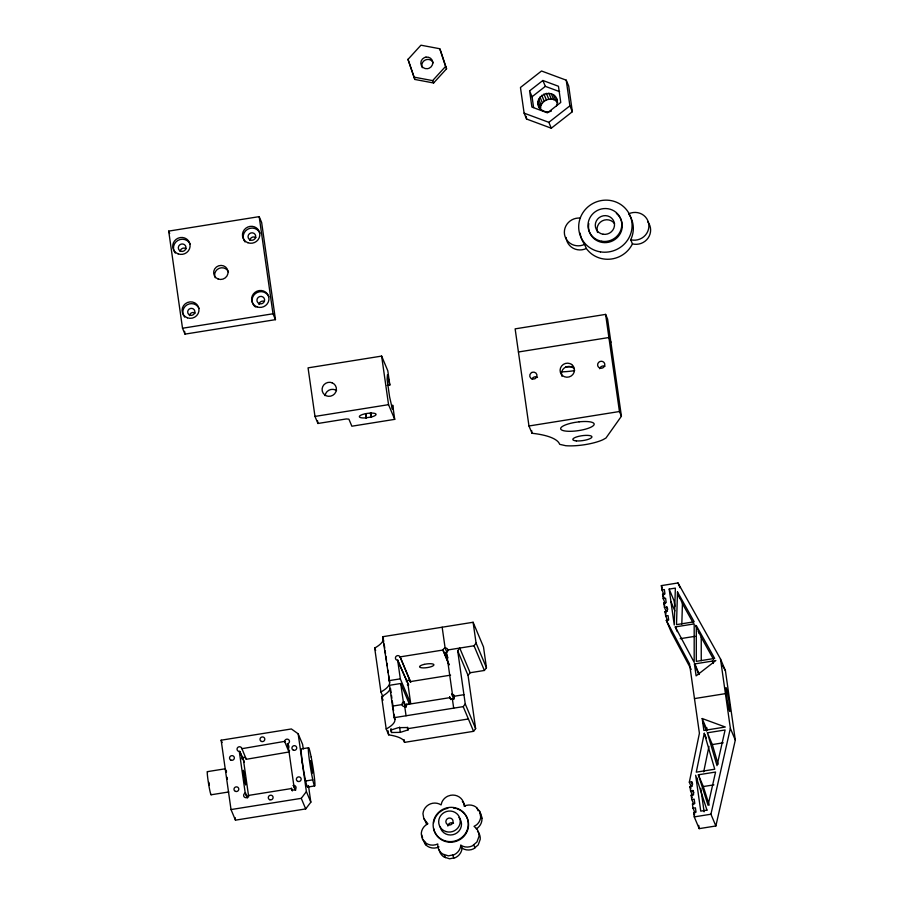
<?xml version="1.0" encoding="UTF-8"?>
<svg xmlns="http://www.w3.org/2000/svg" width="904" height="904" viewBox="0 0 904 904"><rect width="100%" height="100%" fill="white"/><g stroke="black" fill="none" stroke-linecap="round" stroke-linejoin="round"><path stroke-width="1.36" d="M696.306 625.591L696.306 661.355L714.657 658.417L696.306 625.591L701.244 637.343L713.482 659.231M701.244 660.734L701.244 637.343M677.491 591.928L676.508 624.63L694.193 621.805L677.491 591.928L682.43 603.68L693.119 622.799M681.819 624.122L682.43 603.68M689.323 782.197L699.413 733.28L689.537 663.898L666.282 620.313L668.666 619.929L668.045 615.59L665.66 615.974L665.05 611.635L667.434 611.262L666.813 606.923L664.429 607.307L663.818 602.968L666.191 602.584L665.581 598.245L663.197 598.629L662.575 594.29L664.96 593.917L664.35 589.577L661.965 589.962L661.344 585.622L678.011 582.956L720.488 658.948L725.426 670.7L735.302 740.082L715.866 825.973L699.199 828.64L694.261 816.888L693.639 812.549L696.024 812.165L695.413 807.837L693.029 808.21L692.407 803.871L694.792 803.498L694.17 799.159L691.797 799.543L691.176 795.204L693.56 794.819L692.939 790.491L690.554 790.864L689.944 786.536L692.317 786.152L691.707 781.813L689.323 782.197L691.3 786.898M703.696 771.858L708.951 746.399M715.866 825.973L710.928 814.221L730.364 728.33L720.488 658.948M539.778 108.762C530.93 96.106 554.333 85.914 557.497 101.033M538.117 104.062L540.592 109.938C539.01 100.819 552.084 95.123 557.7 102.48M556.548 105.847L557.18 103.463L556.502 98.672M621.421 416.224L605.962 438.033L602.844 439.773A26.645 6.814 -8.1 0 1 565.723 445.706L559.723 444.339L558.921 442.836A89.801 22.973 -8.1 0 0 535.281 433.671L532.027 433.276L528.964 425.987L515.133 328.864L605.612 314.4L607.59 319.101L621.421 416.224L619.443 411.523L605.612 314.4M231.017 809.566L301.258 798.345L306.388 791.61L298.151 733.788L291.382 728.963L221.141 740.195L231.017 809.566L235.458 820.154L305.699 808.922L310.829 802.187L308.456 785.519M475.628 728.624L465.255 703.945L457.684 650.756L459.74 648.055L470.114 672.745L468.057 675.435L475.628 728.624L473.583 731.325L404.529 742.365L403.794 740.602A61.754 15.797 -8.1 0 0 388.675 734.862L386.2 728.986L381.59 696.6A57.517 14.713 -8.1 0 0 390.2 688.543M447.966 657.852L445.785 652.654A2.418 2.328 -22.8 0 0 447.83 649.965L474.024 645.772L476.08 643.083L473.108 622.268L382.629 636.732L389.624 682.441A60.172 15.391 -8.1 0 1 380.934 691.978L382.912 696.679M470.114 672.745L484.397 670.463L486.454 667.762L483.493 646.948L473.108 622.268M409.478 704.295L400.732 683.503L389.545 685.3L394.155 717.674L463.198 706.634L465.255 703.945M407.998 59.393L420.936 45.2L439.728 48.726L440.723 51.076L446.565 68.783L433.626 82.976L414.834 79.45L407.998 59.393L414.834 79.45M413.84 77.1L432.632 80.614L445.57 66.433L439.728 48.726M529.586 90.875L542.875 80.479L558.457 86.264L560.762 102.446L547.474 112.853L531.891 107.067L529.586 90.875L532.06 96.751L533.597 107.553M532.06 96.751L545.338 86.355L559.632 91.654M524.117 113.158L548.83 122.334L569.893 105.836L566.232 80.173L541.519 70.998L520.455 87.485L524.117 113.158L526.58 119.034L551.293 128.21L572.356 111.712L568.706 86.049L566.232 80.173M476.182 828.844L477.82 827.793A11.707 11.289 -22.8 0 0 481.934 819.973L481.787 817.013L479.583 811.193M371.533 416.959L365.137 417.942A8.452 2.158 -8.1 0 1 360.662 415.275A8.452 2.158 -8.1 0 1 373.906 413.23A8.452 2.158 -8.1 0 1 371.533 416.959L370.934 412.789M408.088 729.878L407.094 727.528L398.359 727.663L390.596 730.161L391.59 732.511L400.336 732.364L408.088 729.878L407.704 727.234M551.383 111.079C546.773 113.147 540.829 111.102 538.784 106.412M168.698 231.108L259.177 216.644L261.651 222.52L275.471 319.654L184.992 334.118L182.518 328.242L168.698 231.108L169.681 233.469M182.518 328.242L272.997 313.778L275.471 319.654M389.839 385.025L387.805 370.787L381.635 356.097L308.061 367.86L314.976 416.428L317.937 423.479L346.266 418.947L348.899 419.151L351.859 426.213L394.72 419.354L392.698 405.128L392.392 409.162L389.567 396.732L387.104 379.465L387.477 374.64L389.839 385.025L387.194 385.443M518.433 351.984L608.912 337.52L610.889 342.221M314.976 416.428L388.55 404.664L394.72 419.354M528.964 425.987L619.443 411.523M669.152 589.103L675.356 588.109L674.26 624.992L669.152 589.103L674.09 600.855L674.87 606.381M406.291 681.277A2.418 2.328 -22.8 0 1 410.585 682.26L400.11 656.88L442.971 650.032L448.983 664.316M397.681 660.338L408.54 684.949L397.681 660.338L400.314 678.847L410.698 703.527L408.066 685.029M445.785 652.654L446.497 652.541L452.418 694.17L454.057 698.069M675.288 626.924L694.193 623.907L694.182 662.349L675.288 626.924L677.265 631.625M388.889 680.667L400.314 678.847M400.11 656.88L410.495 681.571L450.587 675.152M680.226 638.687L695.086 636.314M400.732 683.503L403.365 702.012L404.088 701.899L406.269 707.097M453.887 699.481L451.706 694.283L452.418 694.17M404.088 701.899A2.418 2.328 -22.8 0 0 402.031 704.589L392.505 706.114L393.613 710.442M453.684 708.16L452.362 698.905A2.418 2.328 -22.8 0 0 454.418 696.216L463.944 694.69M694.419 663.965L715.844 660.541L696.114 675.876L694.419 663.965L698.86 674.553M699.029 673.457L699.12 674.101L694.679 663.525M239.786 751.405L244.227 761.982L239.786 751.405A2.418 2.328 -22.8 0 1 237.074 749.472A2.418 2.328 -22.8 0 1 239.119 746.772A2.418 2.328 -22.8 0 1 241.831 748.704L284.624 741.393L289.144 752.433A2.418 2.328 -22.8 0 1 289.608 750.693M288.885 747.314L287.404 743.789L288.862 746.06M407.591 728.703L468.396 718.974M308.58 747.755L301.439 748.896A19.334 1.254 80.9 0 0 304.953 777.745L305.789 781.655A19.334 1.254 80.9 0 0 307.767 786.367M289.077 751.97L246.283 759.292A2.418 2.328 -22.8 0 0 241.673 758.84M207.4 771.643L225.085 768.818M694.475 698.589L725.426 693.639M211.107 794.785L228.791 791.96M305.642 780.977L312.784 779.836M239.3 751.484L245.233 793.102L247.685 797.735M295.303 790.119L293.325 785.418L295.777 790.039M248.487 795.43L291.337 788.57L292.331 790.921M307.552 787.079L314.694 785.938M707.38 732.805L725.098 729.98L717.019 765.654L707.38 732.805L712.318 744.568L718.104 764.275M712.318 744.568L723.223 742.817M698.363 774.796L715.572 772.039L708.058 805.272L698.363 774.796L703.312 786.548L709.211 805.102M703.312 786.548L713.9 784.853M694.261 816.888L710.928 814.221M702.182 718.533L725.302 727.019L703.877 730.443L702.182 718.533L707.12 730.296L706.736 727.539M186.201 248.769L185.331 248.306A3.865 3.729 -22.8 0 0 180.065 251.448M479.764 812.549L480.871 814.21M426.767 824.527L424.304 819.013M722.691 665.807L725.426 670.7M691.153 669.423L671.22 632.065L666.282 620.313M630.709 239.752A14.328 13.82 -22.8 0 0 648.857 224.881A14.328 13.82 -22.8 0 0 628.653 213.852A26.849 25.9 -22.8 0 1 630.709 239.752L632.438 243.877A26.849 25.9 -22.8 0 1 586.323 248.498A14.328 13.82 -22.8 0 1 566.119 237.469M569.893 105.836L572.356 111.712M553.451 94.92L555.915 100.807M551.27 93.767L553.734 99.643M548.841 93.214L551.304 99.09M542.875 80.479L545.338 86.355M546.332 93.293L548.796 99.169M543.903 94.005L546.378 99.881M541.745 95.293L544.208 101.169M539.982 97.078L542.445 102.954M548.83 122.334L551.293 128.21M538.739 99.237L541.213 105.113M538.106 101.621L540.569 107.497M580.131 233.13A26.849 25.9 -22.8 0 0 584.583 244.385L586.323 248.498M712.318 661.106L713.301 663.457M678.011 582.956L679.989 587.656M695.673 625.331L697.154 628.856M698.148 631.207L699.131 633.557M678.328 595.16L679.808 598.697M730.364 728.33L735.302 740.082M670.915 601.533L674.87 610.934M445.57 66.433L446.565 68.783M661.344 585.622L662.338 587.973M661.965 589.962L663.943 594.662M662.575 594.29L664.067 597.815M666.813 606.923L667.796 609.273M663.197 598.629L665.174 603.33M663.818 602.968L664.802 605.318M664.429 607.307L666.406 612.008M665.05 611.635L666.033 613.986M665.66 615.974L667.638 620.675M702.634 721.742L706.589 731.144M432.632 80.614L433.626 82.976M704.781 734.477L706.261 738.003M696.622 777.587L697.617 779.937M691.707 781.813L692.69 784.163M692.939 790.491L693.933 792.842M689.944 786.536L690.927 788.887M690.554 790.864L692.532 795.565M691.176 795.204L692.159 797.554M691.797 799.543L693.775 804.244M693.029 808.21L695.006 812.911M693.639 812.549L694.634 814.899M476.08 643.083L486.454 667.762M474.024 645.772L484.397 670.463M457.684 650.756L468.057 675.435M446.757 651.931L445.118 648.032L442.158 627.218M442.971 650.032L449.073 665.016M463.198 706.634L473.583 731.325M452.362 698.905A2.418 2.328 -22.8 0 1 449.65 696.973L450.746 699.572M480.623 815.555L481.855 818.493M476.916 807.882L478.148 810.82M473.764 844.98L474.995 847.918M382.629 636.732L383.771 641.241M403.365 702.012L405.557 707.21M460.837 845.229A11.639 11.221 -22.8 0 1 454.249 854.675L448.35 855.862L442.711 854.031A11.639 11.221 -22.8 0 1 437.762 843.952A11.639 11.221 -22.8 0 1 426.225 843.308L422.36 838.946L421.287 833.228A11.639 11.221 -22.8 0 1 427.886 823.781L423.863 818.866L422.948 813.702A11.639 11.221 -22.8 0 1 441.084 804.91L441.886 802.187A11.673 11.255 -22.8 0 1 447.853 796.153L450.621 795.283A11.673 11.255 -22.8 0 1 464.159 806.187A11.707 11.289 -22.8 0 1 475.764 806.876L479.64 811.272L480.691 817.035A11.707 11.289 -22.8 0 1 476.589 824.855L474.035 826.358L476.272 828.279A11.639 11.221 -22.8 0 1 478.973 836.437L476.95 841.986L472.374 845.873A11.639 11.221 -22.8 0 1 460.837 845.229L462.08 848.167A11.639 11.221 -22.8 0 1 455.48 857.613L449.582 858.8L443.943 856.969A11.639 11.221 -22.8 0 1 439.152 849.828M383.375 638.495A60.172 15.391 -8.1 0 1 374.685 648.044L375.668 650.394M452.678 855.195L453.921 858.133M394.155 717.674L394.89 719.437A57.517 14.713 -8.1 0 1 386.2 728.986M381.59 696.6L383.081 700.137M444.169 854.721L445.401 857.659M425.016 842.257L426.247 845.195M421.366 834.821L422.597 837.759M298.151 733.788L302.603 744.376L303.258 748.998M302.275 762.693L302.512 763.281M306.388 791.61L310.829 802.187M301.258 798.345L305.699 808.922M293.325 785.418A2.418 2.328 -22.8 0 1 296.037 787.35A2.418 2.328 -22.8 0 1 293.981 790.039A2.418 2.328 -22.8 0 1 291.28 788.107L292.263 790.458M241.763 748.252L246.283 759.292M245.233 793.102L247.21 797.814M221.141 740.195L222.124 742.546M422.665 839.104L425.23 844.325L427.468 846.246A11.639 11.221 -22.8 0 0 439.005 846.89M209.344 785.045L208.88 782.333M700.781 788.367L704.114 811.826M698.736 825.386L699.199 828.64M526.196 116.333L526.58 119.034M531.642 430.564L532.027 433.276M449.65 696.973L449.751 697.673L406.89 704.521L406.8 703.832A2.418 2.328 -22.8 0 1 404.743 706.521L406.054 715.776M381.635 356.097L388.55 404.664M410.495 681.571L410.585 682.26M370.357 413.038L371.036 417.422M365.679 414.021L366.278 418.179M365.544 413.693L366.188 417.964M404.144 739.664L404.529 742.365M399.579 727.087L400.336 732.364M384.155 643.987L384.742 648.111M385.138 650.857L385.522 653.603M385.918 656.349L386.505 660.462M386.889 663.208L387.285 665.954M387.872 670.079L388.257 672.825M388.652 675.57L389.624 682.441M390.483 688.452L391.082 692.611M391.477 695.391L391.861 698.159M392.257 700.939L392.856 705.097M394.167 714.296L394.89 719.437M391.025 728.545L391.59 732.511M388.098 730.816L388.675 734.862M374.685 648.044L380.934 691.978M317.541 420.699L317.937 423.479M259.177 216.644L272.997 313.778M287.879 743.709L293.8 785.339M284.624 741.393L284.692 741.856A2.418 2.328 -22.8 0 1 286.749 739.167A2.418 2.328 -22.8 0 1 289.449 741.099A2.418 2.328 -22.8 0 1 287.404 743.789M184.597 331.35L184.992 334.118M243.752 762.061L248.69 796.752M235.096 817.578L235.458 820.154M584.583 244.385A14.328 13.82 -22.8 0 1 564.525 234.464A14.328 13.82 -22.8 0 1 580.289 218.09M647.806 221.842A14.328 13.82 -22.8 0 1 632.438 243.877M597.555 232.464A9.662 9.322 -22.8 0 1 614.55 223.627M616.37 213.4A16.973 16.374 -22.8 0 1 611.002 241.56A16.973 16.374 -22.8 0 1 588.786 223.57M422.247 67.676A6.034 5.819 -22.8 0 1 425.445 59.935L426.959 59.494A6.034 5.819 -22.8 0 1 433.298 62.851M258.94 304.467A3.865 3.729 -22.8 0 1 264.205 301.326M249.809 240.294A3.865 3.729 -22.8 0 1 255.945 237.616M189.444 315.632A3.627 3.492 -22.8 0 1 195.196 313.123M184.619 317.089A8.498 8.192 -22.8 0 1 187.015 304.863A8.498 8.192 -22.8 0 1 199.072 308.467M245.029 241.922A8.735 8.43 -22.8 0 1 247.493 229.345A8.735 8.43 -22.8 0 1 259.9 233.051M175.297 253.075A8.735 8.43 -22.8 0 1 177.76 240.498A8.735 8.43 -22.8 0 1 190.168 244.204M255.527 307.021A8.735 8.43 -22.8 0 1 255.436 293.574A8.735 8.43 -22.8 0 1 268.793 296.636M215.197 277.697A7.255 6.995 -22.8 0 1 219.039 268.386A7.255 6.995 -22.8 0 1 228.486 271.901M325.067 395.669A7.255 6.995 -22.8 0 1 333.113 389.364L334.932 389.782A7.255 6.995 -22.8 0 1 336.57 390.641M244.227 761.982A2.418 2.328 -22.8 0 1 243.605 762.004M227.401 779.316A11.718 0.757 80.9 0 1 227.107 777.316M226.463 772.095A11.718 0.757 80.9 0 1 226.328 770.219M211.231 794.356A11.718 0.757 80.9 0 1 208.508 783.361A11.718 0.757 80.9 0 1 207.66 772.005M248.419 794.966A2.418 2.328 -22.8 0 1 246.363 797.656A2.418 2.328 -22.8 0 1 243.651 795.723A2.418 2.328 -22.8 0 1 245.707 793.034M599.691 368.719A3.627 3.492 -22.8 0 1 604.934 366.346M531.993 379.081A3.627 3.492 -22.8 0 1 533.123 377.601L533.936 377.115A3.627 3.492 -22.8 0 1 537.518 377.465M562.005 376.324A7.255 6.995 -22.8 0 1 571.362 366.843L573 367.713A7.255 6.995 -22.8 0 1 574.345 368.968M572.808 366.504A9.662 2.475 -8.1 0 1 565.791 366.888M574.548 370.629A26.645 6.814 -8.1 0 1 561.056 371.86M443.073 650.722A2.418 2.328 -22.8 0 1 445.118 648.032A2.418 2.328 -22.8 0 1 447.83 649.965M398.155 660.27A2.418 2.328 -22.8 0 1 395.455 658.338A2.418 2.328 -22.8 0 1 397.5 655.637A2.418 2.328 -22.8 0 1 400.212 657.57M408.54 684.949A2.418 2.328 -22.8 0 1 407.297 684.836M451.706 694.283A2.418 2.328 -22.8 0 1 454.418 696.216M404.743 706.521A2.418 2.328 -22.8 0 1 402.031 704.589M460.983 810.73A17.684 17.052 -22.8 0 1 460.475 839.251A17.684 17.052 -22.8 0 1 433.66 828.561M433.57 822.979A17.684 17.052 -22.8 0 1 435.886 816.617M436.508 815.668A17.684 17.052 -22.8 0 1 438.745 813.046M439.593 812.278A17.684 17.052 -22.8 0 1 443.457 809.758M444.508 809.283A17.684 17.052 -22.8 0 1 447.83 808.278M453.548 808.052A17.684 17.052 -22.8 0 1 455.808 808.47M456.904 808.786A17.684 17.052 -22.8 0 1 460.023 810.154M458.949 817.476A10.837 10.452 -22.8 0 1 455.311 833.872A10.837 10.452 -22.8 0 1 440.101 826.618M462.351 801.486A11.673 11.255 -22.8 0 1 465.051 806.345M477.504 831.217A11.639 11.221 -22.8 0 1 480.216 839.375L478.193 844.924L473.617 848.811A11.639 11.221 -22.8 0 1 462.08 848.167M447.853 826.041A3.639 3.503 -22.8 0 1 453.514 823.295M310.626 761.032L312.569 772.807L310.626 761.032M704.284 733.302L696.272 772.163L714.748 769.214L704.284 733.302M243.345 770.423L245.639 784.74L243.345 770.423M531.959 372.414L531.145 372.9A3.627 3.492 -22.8 0 0 534.761 378.821L535.575 378.335A3.627 3.492 -22.8 0 0 531.959 372.414M425.965 57.133L424.451 57.585A6.034 5.819 -22.8 0 0 427.603 68.681L429.117 68.241A6.034 5.819 -22.8 0 0 425.965 57.133M424.168 664.395L422.518 664.847A7.255 1.853 -8.1 0 0 420.416 667.525A7.255 1.853 -8.1 0 0 429.298 667.208L430.948 666.756A7.255 1.853 -8.1 0 0 433.05 664.067A7.255 1.853 -8.1 0 0 424.168 664.395M706.962 810.12L700.747 811.114L695.639 775.236L706.962 810.12M579.125 421.829L574.752 422.439A16.916 4.328 -8.1 0 0 563.542 430.699A16.916 4.328 -8.1 0 0 591.804 426.733A16.916 4.328 -8.1 0 0 579.125 421.829M331.971 382.731L330.152 382.313A7.255 6.995 -22.8 0 0 326.536 395.884L328.355 396.302A7.255 6.995 -22.8 0 0 331.971 382.731M571.644 364.481L570.006 363.611A7.255 6.995 -22.8 0 0 562.932 375.906L564.571 376.776A7.255 6.995 -22.8 0 0 571.644 364.481M311.168 757.089L310.343 753.179A19.334 1.254 80.9 0 0 308.467 751.857A19.334 1.254 80.9 0 0 312.106 776.604L312.931 780.514A19.334 1.254 80.9 0 0 314.807 781.836A19.334 1.254 80.9 0 0 311.168 757.089M600.482 251.888A26.849 25.9 -22.8 0 0 630.574 216.892A26.849 25.9 -22.8 0 0 585.103 209.751A26.849 25.9 -22.8 0 0 600.482 251.888M603.126 234.26A9.662 9.322 -22.8 0 0 613.963 221.661A9.662 9.322 -22.8 0 0 597.589 219.096A9.662 9.322 -22.8 0 0 603.126 234.26M601.793 241.266A16.973 16.374 -22.8 0 0 620.822 219.13A16.973 16.374 -22.8 0 0 592.063 214.621A16.973 16.374 -22.8 0 0 601.793 241.266M180.71 251.21A3.865 3.729 -22.8 0 0 185.964 247.086A3.865 3.729 -22.8 0 0 179.794 244.803A3.865 3.729 -22.8 0 0 180.71 251.21M250.442 240.057A3.865 3.729 -22.8 0 0 255.696 235.944A3.865 3.729 -22.8 0 0 249.527 233.65A3.865 3.729 -22.8 0 0 250.442 240.057M259.324 303.642A3.865 3.729 -22.8 0 0 264.589 299.518A3.865 3.729 -22.8 0 0 258.42 297.235A3.865 3.729 -22.8 0 0 259.324 303.642M189.93 315.157A3.627 3.492 -22.8 0 0 194.857 311.292A3.627 3.492 -22.8 0 0 189.072 309.145A3.627 3.492 -22.8 0 0 189.93 315.157M187.365 317.812A8.498 8.192 -22.8 0 0 198.925 308.761A8.498 8.192 -22.8 0 0 185.354 303.733A8.498 8.192 -22.8 0 0 187.365 317.812M247.877 242.724A8.735 8.43 -22.8 0 0 259.764 233.413A8.735 8.43 -22.8 0 0 245.809 228.226A8.735 8.43 -22.8 0 0 247.877 242.724M178.133 253.866A8.735 8.43 -22.8 0 0 190.021 244.555A8.735 8.43 -22.8 0 0 176.077 239.379A8.735 8.43 -22.8 0 0 178.133 253.866M257.007 306.885A8.735 8.43 -22.8 0 0 268.895 297.574A8.735 8.43 -22.8 0 0 254.951 292.399A8.735 8.43 -22.8 0 0 257.007 306.885M218.135 279.02A7.255 6.995 -22.8 0 0 227.989 271.302A7.255 6.995 -22.8 0 0 216.418 267.008A7.255 6.995 -22.8 0 0 218.135 279.02M231.04 760.174A2.418 2.328 -22.8 0 0 234.328 757.597A2.418 2.328 -22.8 0 0 230.475 756.162A2.418 2.328 -22.8 0 0 231.04 760.174M261.505 741.461A2.418 2.328 -22.8 0 0 264.793 738.884A2.418 2.328 -22.8 0 0 260.928 737.461A2.418 2.328 -22.8 0 0 261.505 741.461M297.868 781.418A2.418 2.328 -22.8 0 0 301.156 778.841A2.418 2.328 -22.8 0 0 297.303 777.406A2.418 2.328 -22.8 0 0 297.868 781.418M235.492 791.395A2.418 2.328 -22.8 0 0 238.78 788.819A2.418 2.328 -22.8 0 0 234.916 787.384A2.418 2.328 -22.8 0 0 235.492 791.395M269.799 799.746A2.418 2.328 -22.8 0 0 273.087 797.17A2.418 2.328 -22.8 0 0 269.222 795.735A2.418 2.328 -22.8 0 0 269.799 799.746M293.427 750.196A2.418 2.328 -22.8 0 0 296.715 747.619A2.418 2.328 -22.8 0 0 292.862 746.184A2.418 2.328 -22.8 0 0 293.427 750.196M600.358 368.199A3.627 3.492 -22.8 0 0 604.686 363.702A3.627 3.492 -22.8 0 0 598.617 362.402A3.627 3.492 -22.8 0 0 600.358 368.199M576.323 440.892A9.662 2.475 -8.1 0 0 591.815 437.299A9.662 2.475 -8.1 0 0 578.933 436.282A9.662 2.475 -8.1 0 0 576.323 440.892M444.779 840.765A17.684 17.052 -22.8 0 0 468.023 820.99A17.684 17.052 -22.8 0 0 439.344 811.69A17.684 17.052 -22.8 0 0 444.779 840.765M448.26 824.889A3.639 3.503 -22.8 0 0 453.04 820.821A3.639 3.503 -22.8 0 0 447.141 818.911A3.639 3.503 -22.8 0 0 448.26 824.889M445.841 831.533A10.837 10.452 -22.8 0 0 460.091 819.408A10.837 10.452 -22.8 0 0 442.508 813.69A10.837 10.452 -22.8 0 0 445.841 831.533M726.002 691.187A12.08 0.78 80.9 0 0 729.539 711.075A12.08 0.78 80.9 0 0 728.138 696.283A12.08 0.78 80.9 0 0 726.002 691.187"/></g></svg>
